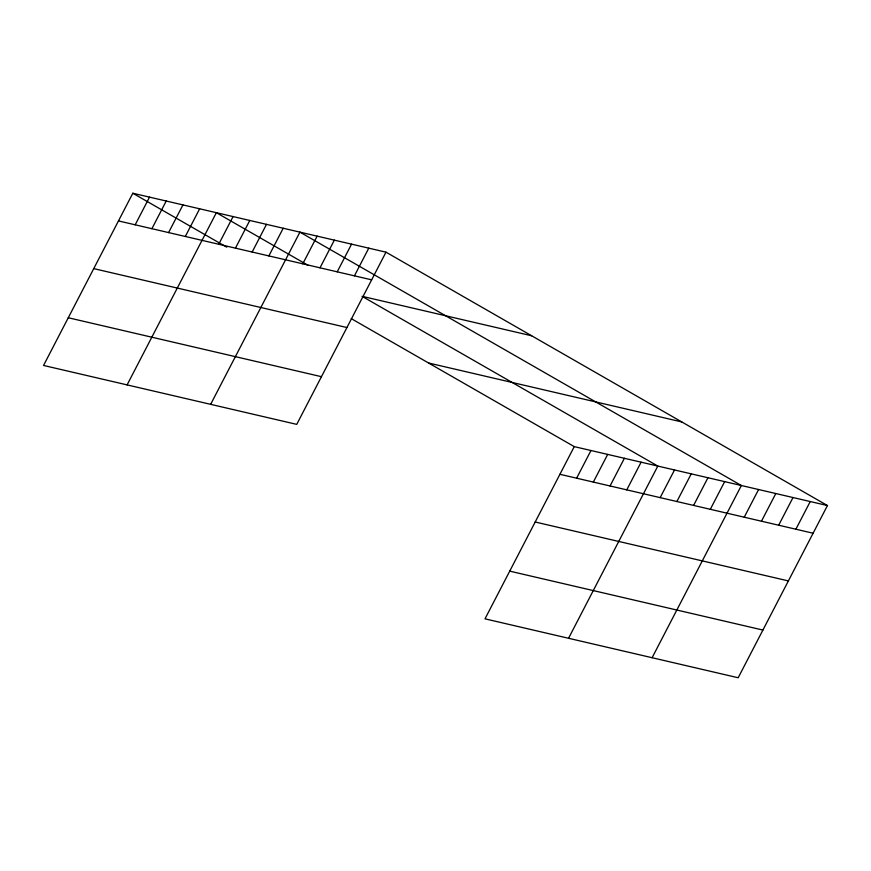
<?xml version="1.0" encoding="UTF-8"?>
<svg xmlns="http://www.w3.org/2000/svg" width="871" height="871" viewBox="0 0 871 871"><rect width="100%" height="100%" fill="white"/><g stroke="black" fill="none" stroke-linecap="round" stroke-linejoin="round"><path stroke-width="1.31" d="M385.995 252.165L132.817 193.242L43.55 365.45L296.739 424.373L385.995 252.165L827.45 505.55L738.183 677.758L485.005 618.835L574.261 446.627L827.45 505.55M135.179 224.805L149.529 197.129M151.892 228.703L166.23 201.016M168.593 232.59L182.943 204.914M185.305 236.477L199.655 208.8M127.101 384.895L216.367 212.687L307.996 265.285M218.73 244.25L233.08 216.574M235.442 248.148L249.781 220.461M252.155 252.035L266.493 224.359M268.856 255.922L283.206 228.246M210.651 404.34L299.918 232.132L741.363 485.517L652.107 657.725M302.781 263.815L317.131 236.139M320.005 267.822L334.344 240.146M337.219 271.828L351.568 244.152M354.432 275.835L368.781 248.159M576.624 478.19L590.974 450.514M593.336 482.077L607.686 454.401M610.048 485.974L624.398 458.288M626.761 489.861L641.11 462.185M568.556 638.28L657.812 466.072L362.042 296.303M660.174 497.635L674.524 469.959M676.887 501.522L691.236 473.846M693.599 505.42L707.949 477.733M710.311 509.306L724.661 481.63M744.237 517.2L758.587 489.524M761.45 521.206L775.8 493.53M778.674 525.213L793.013 497.537M795.887 529.22L810.237 501.544M118.467 220.918L371.656 279.841M363.327 296.608L531.68 335.781M93.741 268.616L346.93 327.54M428.586 363.011L681.775 421.934M68.276 317.752L321.453 376.686M559.922 474.303L813.1 533.226M535.197 522.001L788.386 580.924M509.72 571.136L762.909 630.06M132.817 193.242L226.798 247.19M351.231 318.612L574.261 446.627"/></g></svg>
